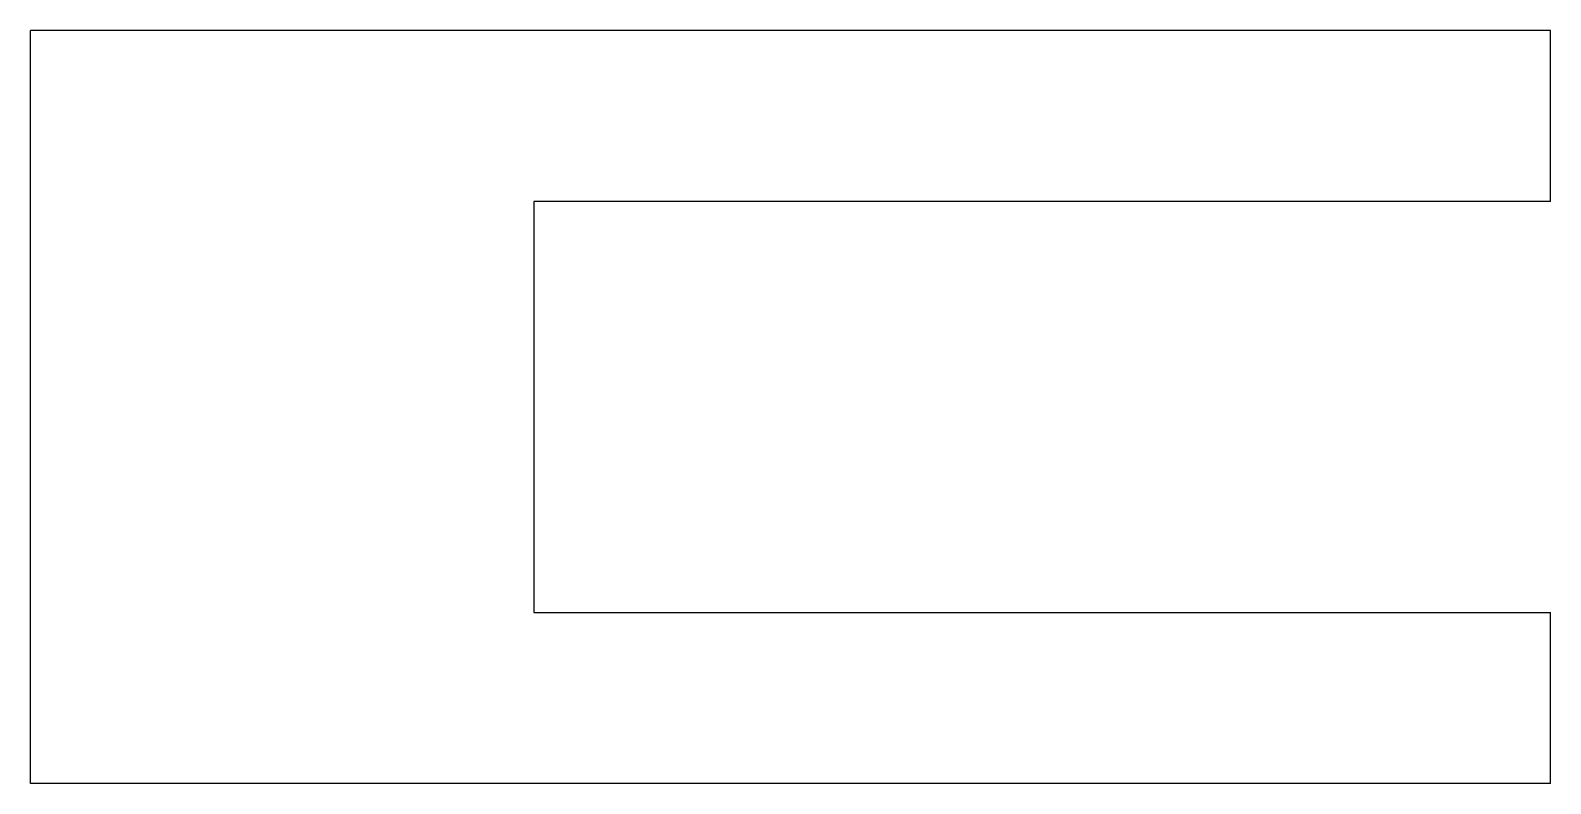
# Model space of a CAD drawing. Header units: metres. Extents: x -34.7 to 9.7, y -22 to 0.
import ezdxf

# ---------------------------------------------------------------- set-up
doc = ezdxf.new("R2010")
doc.units = ezdxf.units.M

msp = doc.modelspace()

# ---------------------------------------------------------------- linework, layer by layer
for points in [[(9.7, 0), (8.812, 0), (7.924, 0), (7.036, 0), (6.148, 0), (5.26, 0), (4.372, 0), (3.484, 0), (2.596, 0), (1.708, 0), (0.82, 0), (-0.068, 0), (-0.956, 0), (-1.844, 0), (-2.732, 0), (-3.62, 0), (-4.508, 0), (-5.396, 0), (-6.284, 0), (-7.172, 0), (-8.06, 0), (-8.948, 0), (-9.836, 0), (-10.724, 0), (-11.612, 0), (-12.5, 0), (-13.388, 0), (-14.276, 0), (-15.164, 0), (-16.052, 0), (-16.94, 0), (-17.828, 0), (-18.716, 0), (-19.604, 0), (-20.492, 0), (-21.38, 0), (-22.268, 0), (-23.156, 0), (-24.044, 0), (-24.932, 0), (-25.82, 0), (-26.708, 0), (-27.596, 0), (-28.484, 0), (-29.372, 0), (-30.26, 0), (-31.148, 0), (-32.036, 0), (-32.924, 0), (-33.812, 0), (-34.7, 0)], [(-34.7, -22), (-34.7, -21.56), (-34.7, -21.12), (-34.7, -20.68), (-34.7, -20.24), (-34.7, -19.8), (-34.7, -19.36), (-34.7, -18.92), (-34.7, -18.48), (-34.7, -18.04), (-34.7, -17.6), (-34.7, -17.16), (-34.7, -16.72), (-34.7, -16.28), (-34.7, -15.84), (-34.7, -15.4), (-34.7, -14.96), (-34.7, -14.52), (-34.7, -14.08), (-34.7, -13.64), (-34.7, -13.2), (-34.7, -12.76), (-34.7, -12.32), (-34.7, -11.88), (-34.7, -11.44), (-34.7, -11), (-34.7, -10.56), (-34.7, -10.12), (-34.7, -9.68), (-34.7, -9.24), (-34.7, -8.8), (-34.7, -8.36), (-34.7, -7.92), (-34.7, -7.48), (-34.7, -7.04), (-34.7, -6.6), (-34.7, -6.16), (-34.7, -5.72), (-34.7, -5.28), (-34.7, -4.84), (-34.7, -4.4), (-34.7, -3.96), (-34.7, -3.52), (-34.7, -3.08), (-34.7, -2.64), (-34.7, -2.2), (-34.7, -1.76), (-34.7, -1.32), (-34.7, -0.88), (-34.7, -0.44), (-34.7, 0)], [(9.7, -5), (9.7, -4.9), (9.7, -4.8), (9.7, -4.7), (9.7, -4.6), (9.7, -4.5), (9.7, -4.4), (9.7, -4.3), (9.7, -4.2), (9.7, -4.1), (9.7, -4), (9.7, -3.9), (9.7, -3.8), (9.7, -3.7), (9.7, -3.6), (9.7, -3.5), (9.7, -3.4), (9.7, -3.3), (9.7, -3.2), (9.7, -3.1), (9.7, -3), (9.7, -2.9), (9.7, -2.8), (9.7, -2.7), (9.7, -2.6), (9.7, -2.5), (9.7, -2.4), (9.7, -2.3), (9.7, -2.2), (9.7, -2.1), (9.7, -2), (9.7, -1.9), (9.7, -1.8), (9.7, -1.7), (9.7, -1.6), (9.7, -1.5), (9.7, -1.4), (9.7, -1.3), (9.7, -1.2), (9.7, -1.1), (9.7, -1), (9.7, -0.9), (9.7, -0.8), (9.7, -0.7), (9.7, -0.6), (9.7, -0.5), (9.7, -0.4), (9.7, -0.3), (9.7, -0.2), (9.7, -0.1), (9.7, 0)], [(9.7, -5), (9.106, -5), (8.512, -5), (7.918, -5), (7.324, -5), (6.73, -5), (6.136, -5), (5.542, -5), (4.948, -5), (4.354, -5), (3.76, -5), (3.166, -5), (2.572, -5), (1.978, -5), (1.384, -5), (0.79, -5), (0.196, -5), (-0.398, -5), (-0.992, -5), (-1.586, -5), (-2.18, -5), (-2.774, -5), (-3.368, -5), (-3.962, -5), (-4.556, -5), (-5.15, -5), (-5.744, -5), (-6.338, -5), (-6.932, -5), (-7.526, -5), (-8.12, -5), (-8.714, -5), (-9.308, -5), (-9.902, -5), (-10.496, -5), (-11.09, -5), (-11.684, -5), (-12.278, -5), (-12.872, -5), (-13.466, -5), (-14.06, -5), (-14.654, -5), (-15.248, -5), (-15.842, -5), (-16.436, -5), (-17.03, -5), (-17.624, -5), (-18.218, -5), (-18.812, -5), (-19.406, -5), (-20, -5)], [(-20, -5), (-20, -5.24), (-20, -5.48), (-20, -5.72), (-20, -5.96), (-20, -6.2), (-20, -6.44), (-20, -6.68), (-20, -6.92), (-20, -7.16), (-20, -7.4), (-20, -7.64), (-20, -7.88), (-20, -8.12), (-20, -8.36), (-20, -8.6), (-20, -8.84), (-20, -9.08), (-20, -9.32), (-20, -9.56), (-20, -9.8), (-20, -10.04), (-20, -10.28), (-20, -10.52), (-20, -10.76), (-20, -11), (-20, -11.24), (-20, -11.48), (-20, -11.72), (-20, -11.96), (-20, -12.2), (-20, -12.44), (-20, -12.68), (-20, -12.92), (-20, -13.16), (-20, -13.4), (-20, -13.64), (-20, -13.88), (-20, -14.12), (-20, -14.36), (-20, -14.6), (-20, -14.84), (-20, -15.08), (-20, -15.32), (-20, -15.56), (-20, -15.8), (-20, -16.04), (-20, -16.28), (-20, -16.52), (-20, -16.76), (-20, -17)], [(-20, -17), (-19.406, -17), (-18.812, -17), (-18.218, -17), (-17.624, -17), (-17.03, -17), (-16.436, -17), (-15.842, -17), (-15.248, -17), (-14.654, -17), (-14.06, -17), (-13.466, -17), (-12.872, -17), (-12.278, -17), (-11.684, -17), (-11.09, -17), (-10.496, -17), (-9.902, -17), (-9.308, -17), (-8.714, -17), (-8.12, -17), (-7.526, -17), (-6.932, -17), (-6.338, -17), (-5.744, -17), (-5.15, -17), (-4.556, -17), (-3.962, -17), (-3.368, -17), (-2.774, -17), (-2.18, -17), (-1.586, -17), (-0.992, -17), (-0.398, -17), (0.196, -17), (0.79, -17), (1.384, -17), (1.978, -17), (2.572, -17), (3.166, -17), (3.76, -17), (4.354, -17), (4.948, -17), (5.542, -17), (6.136, -17), (6.73, -17), (7.324, -17), (7.918, -17), (8.512, -17), (9.106, -17), (9.7, -17)], [(9.7, -22), (9.7, -21.9), (9.7, -21.8), (9.7, -21.7), (9.7, -21.6), (9.7, -21.5), (9.7, -21.4), (9.7, -21.3), (9.7, -21.2), (9.7, -21.1), (9.7, -21), (9.7, -20.9), (9.7, -20.8), (9.7, -20.7), (9.7, -20.6), (9.7, -20.5), (9.7, -20.4), (9.7, -20.3), (9.7, -20.2), (9.7, -20.1), (9.7, -20), (9.7, -19.9), (9.7, -19.8), (9.7, -19.7), (9.7, -19.6), (9.7, -19.5), (9.7, -19.4), (9.7, -19.3), (9.7, -19.2), (9.7, -19.1), (9.7, -19), (9.7, -18.9), (9.7, -18.8), (9.7, -18.7), (9.7, -18.6), (9.7, -18.5), (9.7, -18.4), (9.7, -18.3), (9.7, -18.2), (9.7, -18.1), (9.7, -18), (9.7, -17.9), (9.7, -17.8), (9.7, -17.7), (9.7, -17.6), (9.7, -17.5), (9.7, -17.4), (9.7, -17.3), (9.7, -17.2), (9.7, -17.1), (9.7, -17)], [(9.7, -22), (8.812, -22), (7.924, -22), (7.036, -22), (6.148, -22), (5.26, -22), (4.372, -22), (3.484, -22), (2.596, -22), (1.708, -22), (0.82, -22), (-0.068, -22), (-0.956, -22), (-1.844, -22), (-2.732, -22), (-3.62, -22), (-4.508, -22), (-5.396, -22), (-6.284, -22), (-7.172, -22), (-8.06, -22), (-8.948, -22), (-9.836, -22), (-10.724, -22), (-11.612, -22), (-12.5, -22), (-13.388, -22), (-14.276, -22), (-15.164, -22), (-16.052, -22), (-16.94, -22), (-17.828, -22), (-18.716, -22), (-19.604, -22), (-20.492, -22), (-21.38, -22), (-22.268, -22), (-23.156, -22), (-24.044, -22), (-24.932, -22), (-25.82, -22), (-26.708, -22), (-27.596, -22), (-28.484, -22), (-29.372, -22), (-30.26, -22), (-31.148, -22), (-32.036, -22), (-32.924, -22), (-33.812, -22), (-34.7, -22)]]:
    msp.add_lwpolyline(points)

doc.saveas('drawing.dxf')
